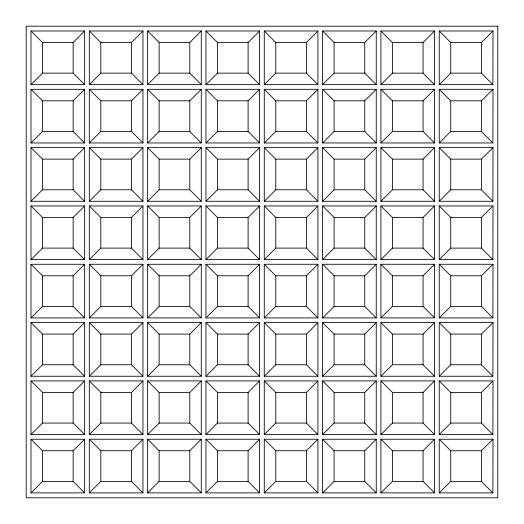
<?xml version="1.0" encoding="UTF-8"?>
<svg xmlns="http://www.w3.org/2000/svg" width="524" height="524" viewBox="0 0 524 524"><rect width="100%" height="100%" fill="white"/><g stroke="black" fill="none" stroke-linecap="round" stroke-linejoin="round"><path stroke-width="0.79" d="M492.888 84.639L493.012 30.988L439.236 30.988L439.236 84.639L492.888 84.639L481.392 73.144L481.392 42.49L493.012 30.988M492.888 142.96L493.012 89.309L439.236 89.309L439.236 142.96L492.888 142.96L481.392 131.465L481.392 100.811L493.012 89.309M492.888 201.282L493.012 147.63L439.236 147.63L439.236 201.282L492.888 201.282L481.392 189.786L481.392 159.132L493.012 147.63M492.888 259.603L493.012 205.952L439.236 205.952L439.236 259.603L492.888 259.603L481.392 248.107L481.392 217.453L493.012 205.952M492.888 317.924L493.012 264.273L439.236 264.273L439.236 317.924L492.888 317.924L481.392 306.429L481.392 275.775L493.012 264.273M492.888 376.245L493.012 322.594L439.236 322.594L439.236 376.245L492.888 376.245L481.392 364.75L450.738 364.75L439.236 376.245M492.888 434.566L493.012 380.915L439.236 380.915L439.236 434.566L492.888 434.566L481.392 423.071L450.738 423.071L439.236 434.566M492.888 492.888L493.012 439.236L439.236 439.236L439.236 492.888L492.888 492.888L481.392 481.392L450.738 481.392L439.236 492.888M30.988 84.639L42.49 73.144L42.49 42.49L30.988 30.988L30.988 84.639L84.639 84.639L84.639 30.988L30.988 30.988M42.49 42.49L73.144 42.49L84.639 30.988M30.988 142.96L42.49 131.465L42.49 100.811L30.988 89.309L30.988 142.96L84.639 142.96L84.639 89.309L30.988 89.309M42.49 100.811L73.144 100.811L84.639 89.309M89.309 84.639L100.811 73.144L131.465 73.144L142.96 84.639L142.96 30.988L89.309 30.988L89.309 84.639L142.96 84.639M89.309 30.988L100.811 42.49L131.465 42.49L142.96 30.988M30.988 201.282L42.49 189.786L42.49 159.132L30.988 147.63L30.988 201.282L84.639 201.282L84.639 147.63L30.988 147.63M42.49 159.132L73.144 159.132L84.639 147.63M89.309 142.96L100.811 131.465L100.811 100.811L89.309 89.309L142.96 89.309L142.96 142.96L89.309 142.96L89.309 89.309M100.811 100.811L131.465 100.811L142.96 89.309M147.63 84.639L159.132 73.144L189.786 73.144L201.282 84.639L201.282 30.988L147.63 30.988L147.63 84.639L201.282 84.639M147.63 30.988L159.132 42.49L189.786 42.49L201.282 30.988M30.988 259.603L42.49 248.107L42.49 217.453L30.988 205.952L30.988 259.603L84.639 259.603L84.639 205.952L30.988 205.952M42.49 217.453L73.144 217.453L84.639 205.952M89.309 201.282L100.811 189.786L100.811 159.132L89.309 147.63L89.309 201.282L142.96 201.282L142.96 147.63L89.309 147.63M100.811 159.132L131.465 159.132L142.96 147.63M147.63 142.96L159.132 131.465L189.786 131.465L201.282 142.96L201.282 89.309L147.63 89.309L147.63 142.96L201.282 142.96M147.63 89.309L159.132 100.811L189.786 100.811L201.282 89.309M205.952 84.639L217.453 73.144L248.107 73.144L259.603 84.639L259.603 30.988L205.952 30.988L205.952 84.639L259.603 84.639M205.952 30.988L217.453 42.49L248.107 42.49L259.603 30.988M30.988 317.924L42.49 306.429L42.49 275.775L30.988 264.273L30.988 317.924L84.639 317.924L84.639 264.273L30.988 264.273M42.49 275.775L73.144 275.775L84.639 264.273M89.309 259.603L100.811 248.107L100.811 217.453L89.309 205.952L89.309 259.603L142.96 259.603L142.96 205.952L89.309 205.952M100.811 217.453L131.465 217.453L142.96 205.952M147.63 201.282L159.132 189.786L189.786 189.786L201.282 201.282L201.282 147.63L147.63 147.63L147.63 201.282L201.282 201.282M147.63 147.63L159.132 159.132L189.786 159.132L201.282 147.63M205.952 142.96L217.453 131.465L248.107 131.465L259.603 142.96L205.952 142.96L205.952 89.309L259.603 89.309L259.603 142.96M205.952 89.309L217.453 100.811L248.107 100.811L259.603 89.309M264.273 84.639L275.775 73.144L306.429 73.144L317.924 84.639L264.273 84.639L264.273 30.988L317.924 30.988L317.924 84.639M264.273 30.988L275.775 42.49L306.429 42.49L317.924 30.988M30.988 376.245L42.49 364.75L42.49 334.096L30.988 322.594L30.988 376.245L84.639 376.245L84.639 322.594L30.988 322.594M42.49 334.096L73.144 334.096L84.639 322.594M89.309 317.924L100.811 306.429L100.811 275.775L89.309 264.273L89.309 317.924L142.96 317.924L142.96 264.273L89.309 264.273M100.811 275.775L131.465 275.775L142.96 264.273M147.63 259.603L159.132 248.107L159.132 217.453L147.63 205.952L147.63 259.603L201.282 259.603L201.282 205.952L147.63 205.952M159.132 217.453L189.786 217.453L201.282 205.952M205.952 201.282L217.453 189.786L248.107 189.786L259.603 201.282L205.952 201.282L205.952 147.63L259.603 147.63L259.603 201.282M205.952 147.63L217.453 159.132L248.107 159.132L259.603 147.63M264.273 142.96L275.775 131.465L275.775 100.811L264.273 89.309L264.273 142.96L317.924 142.96L317.924 89.309L264.273 89.309M275.775 100.811L306.429 100.811L317.924 89.309M322.594 84.639L334.096 73.144L364.75 73.144L376.245 84.639L376.245 30.988L322.594 30.988L322.594 84.639L376.245 84.639M322.594 30.988L334.096 42.49L364.75 42.49L376.245 30.988M30.988 434.566L42.49 423.071L42.49 392.417L30.988 380.915L30.988 434.566L84.639 434.566L84.639 380.915L30.988 380.915M84.639 434.566L73.144 423.071L73.144 392.417L84.639 380.915M89.309 376.245L100.811 364.75L100.811 334.096L89.309 322.594L89.309 376.245L142.96 376.245L142.96 322.594L89.309 322.594M100.811 334.096L131.465 334.096L142.96 322.594M147.63 317.924L159.132 306.429L159.132 275.775L147.63 264.273L147.63 317.924L201.282 317.924L201.282 264.273L147.63 264.273M159.132 275.775L189.786 275.775L201.282 264.273M205.952 259.603L217.453 248.107L248.107 248.107L259.603 259.603L205.952 259.603L205.952 205.952L259.603 205.952L259.603 259.603M205.952 205.952L217.453 217.453L248.107 217.453L259.603 205.952M264.273 201.282L275.775 189.786L306.429 189.786L317.924 201.282L264.273 201.282L264.273 147.63L317.924 147.63L317.924 201.282M264.273 147.63L275.775 159.132L306.429 159.132L317.924 147.63M322.594 142.96L334.096 131.465L334.096 100.811L322.594 89.309L322.594 142.96L376.245 142.96L376.245 89.309L322.594 89.309M334.096 100.811L364.75 100.811L376.245 89.309M380.915 84.639L392.417 73.144L423.071 73.144L434.566 84.639L434.566 30.988L380.915 30.988L380.915 84.639L434.566 84.639M380.915 30.988L392.417 42.49L423.071 42.49L434.566 30.988M30.988 492.888L42.49 481.392L42.49 450.738L30.988 439.236L30.988 492.888L84.639 492.888L84.639 439.236L30.988 439.236M42.49 450.738L73.144 450.738L84.639 439.236M89.309 434.566L100.811 423.071L100.811 392.417L89.309 380.915L142.96 380.915L142.96 434.566L89.309 434.566L89.309 380.915M142.96 434.566L131.465 423.071L131.465 392.417L142.96 380.915M147.63 376.245L159.132 364.75L189.786 364.75L201.282 376.245L147.63 376.245L147.63 322.594L201.282 322.594L201.282 376.245M147.63 322.594L159.132 334.096L189.786 334.096L201.282 322.594M205.952 317.924L217.453 306.429L248.107 306.429L259.603 317.924L205.952 317.924L205.952 264.273L259.603 264.273L259.603 317.924M205.952 264.273L217.453 275.775L248.107 275.775L259.603 264.273M264.273 259.603L275.775 248.107L306.429 248.107L317.924 259.603L317.924 205.952L264.273 205.952L264.273 259.603L317.924 259.603M264.273 205.952L275.775 217.453L306.429 217.453L317.924 205.952M322.594 201.282L334.096 189.786L364.75 189.786L376.245 201.282L376.245 147.63L322.594 147.63L322.594 201.282L376.245 201.282M322.594 147.63L334.096 159.132L364.75 159.132L376.245 147.63M380.915 142.96L392.417 131.465L423.071 131.465L434.566 142.96L434.566 89.309L380.915 89.309L380.915 142.96L434.566 142.96M380.915 89.309L392.417 100.811L423.071 100.811L434.566 89.309M439.236 84.639L450.738 73.144L450.738 42.49L439.236 30.988M89.309 492.888L100.811 481.392L100.811 450.738L89.309 439.236L89.309 492.888L142.96 492.888L142.96 439.236L89.309 439.236M100.811 450.738L131.465 450.738L142.96 439.236M147.63 434.566L159.132 423.071L159.132 392.417L147.63 380.915L201.282 380.915L201.282 434.566L147.63 434.566L147.63 380.915M201.282 434.566L189.786 423.071L189.786 392.417L201.282 380.915M205.952 376.245L217.453 364.75L217.453 334.096L205.952 322.594L205.952 376.245L259.603 376.245L259.603 322.594L205.952 322.594M259.603 376.245L248.107 364.75L248.107 334.096L259.603 322.594M264.273 317.924L275.775 306.429L306.429 306.429L317.924 317.924L317.924 264.273L264.273 264.273L264.273 317.924L317.924 317.924M264.273 264.273L275.775 275.775L306.429 275.775L317.924 264.273M322.594 259.603L334.096 248.107L364.75 248.107L376.245 259.603L376.245 205.952L322.594 205.952L322.594 259.603L376.245 259.603M322.594 205.952L334.096 217.453L364.75 217.453L376.245 205.952M380.915 201.282L392.417 189.786L423.071 189.786L434.566 201.282L434.566 147.63L380.915 147.63L380.915 201.282L434.566 201.282M380.915 147.63L392.417 159.132L423.071 159.132L434.566 147.63M439.236 142.96L450.738 131.465L450.738 100.811L439.236 89.309M147.63 492.888L159.132 481.392L189.786 481.392L201.282 492.888L201.282 439.236L147.63 439.236L147.63 492.888L201.282 492.888M147.63 439.236L159.132 450.738L189.786 450.738L201.282 439.236M205.952 434.566L217.453 423.071L217.453 392.417L205.952 380.915L259.603 380.915L259.603 434.566L205.952 434.566L205.952 380.915M259.603 434.566L248.107 423.071L248.107 392.417L259.603 380.915M264.273 376.245L275.775 364.75L275.775 334.096L264.273 322.594L264.273 376.245L317.924 376.245L317.924 322.594L264.273 322.594M275.775 334.096L306.429 334.096L317.924 322.594M322.594 317.924L334.096 306.429L364.75 306.429L376.245 317.924L376.245 264.273L322.594 264.273L322.594 317.924L376.245 317.924M322.594 264.273L334.096 275.775L364.75 275.775L376.245 264.273M380.915 259.603L392.417 248.107L423.071 248.107L434.566 259.603L434.566 205.952L380.915 205.952L380.915 259.603L434.566 259.603M380.915 205.952L392.417 217.453L423.071 217.453L434.566 205.952M439.236 201.282L450.738 189.786L450.738 159.132L439.236 147.63M205.952 492.888L217.453 481.392L248.107 481.392L259.603 492.888L259.603 439.236L205.952 439.236L205.952 492.888L259.603 492.888M205.952 439.236L217.453 450.738L248.107 450.738L259.603 439.236M264.273 434.566L275.775 423.071L275.775 392.417L264.273 380.915L317.924 380.915L317.924 434.566L264.273 434.566L264.273 380.915M317.924 434.566L306.429 423.071L306.429 392.417L317.924 380.915M322.594 376.245L334.096 364.75L364.75 364.75L376.245 376.245L322.594 376.245L322.594 322.594L376.245 322.594L376.245 376.245M322.594 322.594L334.096 334.096L364.75 334.096L376.245 322.594M380.915 317.924L392.417 306.429L423.071 306.429L434.566 317.924L434.566 264.273L380.915 264.273L380.915 317.924L434.566 317.924M380.915 264.273L392.417 275.775L423.071 275.775L434.566 264.273M439.236 259.603L450.738 248.107L450.738 217.453L439.236 205.952M264.273 492.888L275.775 481.392L306.429 481.392L317.924 492.888L317.924 439.236L264.273 439.236L264.273 492.888L317.924 492.888M264.273 439.236L275.775 450.738L306.429 450.738L317.924 439.236M322.594 434.566L334.096 423.071L364.75 423.071L376.245 434.566L322.594 434.566L322.594 380.915L376.245 380.915L376.245 434.566M322.594 380.915L334.096 392.417L364.75 392.417L376.245 380.915M380.915 376.245L392.417 364.75L423.071 364.75L434.566 376.245L434.566 322.594L380.915 322.594L380.915 376.245L434.566 376.245M380.915 322.594L392.417 334.096L423.071 334.096L434.566 322.594M439.236 317.924L450.738 306.429L450.738 275.775L439.236 264.273M322.594 492.888L334.096 481.392L364.75 481.392L376.245 492.888L376.245 439.236L322.594 439.236L322.594 492.888L376.245 492.888M322.594 439.236L334.096 450.738L364.75 450.738L376.245 439.236M380.915 434.566L392.417 423.071L423.071 423.071L434.566 434.566L434.566 380.915L380.915 380.915L380.915 434.566L434.566 434.566M380.915 380.915L392.417 392.417L423.071 392.417L434.566 380.915M380.915 492.888L392.417 481.392L423.071 481.392L434.566 492.888L434.566 439.236L380.915 439.236L380.915 492.888L434.566 492.888M380.915 439.236L392.417 450.738L423.071 450.738L434.566 439.236M439.236 322.594L450.738 334.096L481.392 334.096L493.012 322.594M439.236 380.915L450.738 392.417L481.392 392.417L493.012 380.915M439.236 439.236L450.738 450.738L481.392 450.738L493.012 439.236M450.738 42.49L481.392 42.49M42.49 73.144L73.144 73.144L84.639 84.639M450.738 73.144L481.392 73.144M450.738 100.811L481.392 100.811M42.49 131.465L73.144 131.465L84.639 142.96M100.811 131.465L131.465 131.465L142.96 142.96M275.775 131.465L306.429 131.465L317.924 142.96M334.096 131.465L364.75 131.465L376.245 142.96M450.738 131.465L481.392 131.465M450.738 159.132L481.392 159.132M42.49 189.786L73.144 189.786L84.639 201.282M100.811 189.786L131.465 189.786L142.96 201.282M450.738 189.786L481.392 189.786M450.738 217.453L481.392 217.453M42.49 248.107L73.144 248.107L84.639 259.603M100.811 248.107L131.465 248.107L142.96 259.603M159.132 248.107L189.786 248.107L201.282 259.603M450.738 248.107L481.392 248.107M450.738 275.775L481.392 275.775M42.49 306.429L73.144 306.429L84.639 317.924M100.811 306.429L131.465 306.429L142.96 317.924M159.132 306.429L189.786 306.429L201.282 317.924M450.738 306.429L481.392 306.429M217.453 334.096L248.107 334.096M42.49 364.75L73.144 364.75L84.639 376.245M100.811 364.75L131.465 364.75L142.96 376.245M217.453 364.75L248.107 364.75M275.775 364.75L306.429 364.75L317.924 376.245M42.49 392.417L73.144 392.417M100.811 392.417L131.465 392.417M159.132 392.417L189.786 392.417M217.453 392.417L248.107 392.417M275.775 392.417L306.429 392.417M42.49 423.071L73.144 423.071M100.811 423.071L131.465 423.071M159.132 423.071L189.786 423.071M217.453 423.071L248.107 423.071M275.775 423.071L306.429 423.071M42.49 481.392L73.144 481.392L84.639 492.888M100.811 481.392L131.465 481.392L142.96 492.888M481.392 334.096L481.392 364.75M481.392 392.417L481.392 423.071M481.392 450.738L481.392 481.392M450.738 334.096L450.738 364.75M450.738 392.417L450.738 423.071M450.738 450.738L450.738 481.392M423.071 42.49L423.071 73.144M423.071 100.811L423.071 131.465M423.071 159.132L423.071 189.786M423.071 217.453L423.071 248.107M423.071 275.775L423.071 306.429M423.071 334.096L423.071 364.75M423.071 392.417L423.071 423.071M423.071 450.738L423.071 481.392M392.417 42.49L392.417 73.144M392.417 100.811L392.417 131.465M392.417 159.132L392.417 189.786M392.417 217.453L392.417 248.107M392.417 275.775L392.417 306.429M392.417 334.096L392.417 364.75M392.417 392.417L392.417 423.071M392.417 450.738L392.417 481.392M364.75 42.49L364.75 73.144M364.75 100.811L364.75 131.465M364.75 159.132L364.75 189.786M364.75 217.453L364.75 248.107M364.75 275.775L364.75 306.429M364.75 334.096L364.75 364.75M364.75 392.417L364.75 423.071M364.75 450.738L364.75 481.392M334.096 42.49L334.096 73.144M334.096 159.132L334.096 189.786M334.096 217.453L334.096 248.107M334.096 275.775L334.096 306.429M334.096 334.096L334.096 364.75M334.096 392.417L334.096 423.071M334.096 450.738L334.096 481.392M306.429 42.49L306.429 73.144M306.429 100.811L306.429 131.465M306.429 159.132L306.429 189.786M306.429 217.453L306.429 248.107M306.429 275.775L306.429 306.429M306.429 334.096L306.429 364.75M306.429 450.738L306.429 481.392M275.775 42.49L275.775 73.144M275.775 159.132L275.775 189.786M275.775 217.453L275.775 248.107M275.775 275.775L275.775 306.429M275.775 450.738L275.775 481.392M248.107 42.49L248.107 73.144M248.107 100.811L248.107 131.465M248.107 159.132L248.107 189.786M248.107 217.453L248.107 248.107M248.107 275.775L248.107 306.429M248.107 450.738L248.107 481.392M217.453 42.49L217.453 73.144M217.453 100.811L217.453 131.465M217.453 159.132L217.453 189.786M217.453 217.453L217.453 248.107M217.453 275.775L217.453 306.429M217.453 450.738L217.453 481.392M189.786 42.49L189.786 73.144M189.786 100.811L189.786 131.465M189.786 159.132L189.786 189.786M189.786 217.453L189.786 248.107M189.786 275.775L189.786 306.429M189.786 334.096L189.786 364.75M189.786 450.738L189.786 481.392M159.132 42.49L159.132 73.144M159.132 100.811L159.132 131.465M159.132 159.132L159.132 189.786M159.132 334.096L159.132 364.75M159.132 450.738L159.132 481.392M131.465 42.49L131.465 73.144M131.465 100.811L131.465 131.465M131.465 159.132L131.465 189.786M131.465 217.453L131.465 248.107M131.465 275.775L131.465 306.429M131.465 334.096L131.465 364.75M131.465 450.738L131.465 481.392M100.811 42.49L100.811 73.144M73.144 42.49L73.144 73.144M73.144 100.811L73.144 131.465M73.144 159.132L73.144 189.786M73.144 217.453L73.144 248.107M73.144 275.775L73.144 306.429M73.144 334.096L73.144 364.75M73.144 450.738L73.144 481.392M497.8 26.2L26.2 26.2L26.2 497.8L497.8 497.8L497.8 26.2"/></g></svg>
